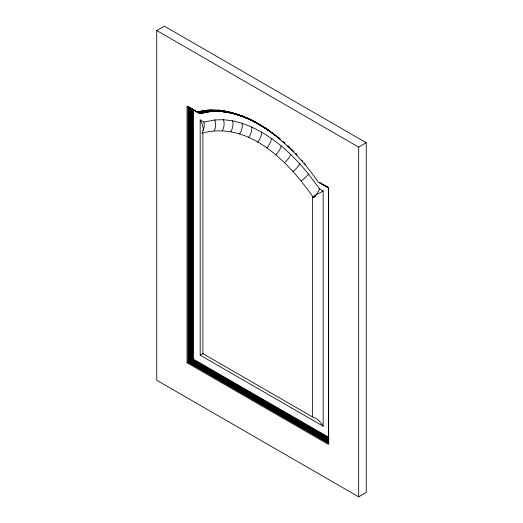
<?xml version="1.0" encoding="UTF-8"?>
<svg xmlns="http://www.w3.org/2000/svg" width="523" height="523" viewBox="0 0 523 523"><rect width="100%" height="100%" fill="white"/><g stroke="black" fill="none" stroke-linecap="round" stroke-linejoin="round"><path stroke-width="0.78" d="M201.205 113.334L199.995 113.498L189.313 107.3L189.313 361.465L328.66 441.915L328.634 439.621L191.294 360.327L191.294 108.47L188.842 106.836L188.842 361.739L328.83 442.556M315.447 196.458L313.473 197.602C289.121 162.673 249.268 120.362 201.95 133.215L203.99 127.841A11.584 8.342 -77.2 0 0 203.878 122.088L200.185 119.95L200.185 355.189L323.136 426.18L323.136 190.941L319.442 188.803L308.537 174.081L299.829 163.777L290.677 154.331L281.191 145.845L271.483 138.425L261.663 132.142L251.838 127.082L242.129 123.297L232.65 120.826L223.498 119.708L214.783 119.95L203.878 122.081M313.473 197.602L317.206 193.209A11.584 4.459 -47.1 0 0 319.442 188.81M156.75 30.524L164.32 26.15L366.25 142.733L366.25 492.476L358.68 496.85L156.75 380.267L156.75 30.524L358.68 147.1L366.25 142.733M197.138 112.131A142.786 82.438 60 0 1 318.291 182.076L328.385 187.907L328.385 444.387L187.038 362.779L187.038 106.3L197.138 112.131L198.086 111.582L198.714 112.726L199.995 113.498L210.691 111.484A139.438 80.503 60 0 1 221.536 111.314M313.525 196.485L312.538 197.06L312.538 416.936C317.239 418.23 320.717 422.12 323.136 426.18M314.408 195.975L323.136 190.941M328.516 187.835L319.259 182.324L319.703 182.71M187.038 362.779L193.353 359.138L328.562 437.202M200.185 355.189L203.297 353.398M198.256 112.007L207.324 110.235A142.289 82.15 60 0 1 212.031 109.915M198.714 112.726L207.919 110.928A141.367 81.614 60 0 1 257.558 123.395M198.995 113.007L208.259 111.196A140.942 81.372 60 0 1 262.52 126.435M199.309 113.236L208.625 111.412A140.563 81.157 60 0 1 271.914 132.75M211.285 111.138L199.642 113.399L190.3 108.032L190.3 360.896L328.516 440.693M192.216 108.575L191.764 108.568L191.764 360.053L328.79 439.163M197.093 111.595L198.465 112.393L207.605 110.601A141.818 81.876 60 0 1 227.126 111.562M326.764 186.463L328.137 187.254M194.412 110.092L195.733 110.856M197.053 111.621L200.355 113.524L210.579 111.536A139.451 80.509 60 0 1 221.425 111.366M322.841 184.24L326.143 186.149M319.363 182.501L328.555 187.809L328.555 441.294L189.803 361.184L189.803 107.705M200.185 119.95L202.355 124.814L203.532 129.756M312.538 416.936L202.891 353.633L202.891 133.757L202.512 133.103M328.673 437.954L192.752 359.484L192.752 109.274M328.575 438.032L192.634 359.549L192.634 109.32M329.006 438.764L192.216 359.791L192.216 109.392M328.542 440.137L190.803 360.609L190.803 108.294M329.052 443.203L188.398 361.994L188.398 106.319M328.627 443.432L187.986 362.236L187.986 106.568M203.297 129.619L203.323 130.737M358.68 147.1L358.68 496.85M328.66 187.75L328.66 441.915M193.353 109.745L193.353 359.138M201.754 110.667A142.786 82.438 60 0 1 203.257 110.373M263.854 127.266A140.942 81.372 60 0 1 269.848 131.26M272.346 133.051A140.942 81.372 60 0 1 276.693 136.346M278.55 137.817A140.942 81.372 60 0 1 279.779 138.817M290.696 148.545A140.942 81.372 60 0 1 292.377 150.179M301.712 160.005A140.942 81.372 60 0 1 302.784 161.215M304.379 163.052A140.942 81.372 60 0 1 305.432 164.294M209.01 111.562A140.229 80.96 60 0 1 268.306 130.162M272.15 132.855A140.229 80.96 60 0 1 273.392 133.764M276.484 136.104A140.229 80.96 60 0 1 279.557 138.549M283.826 142.132A140.229 80.96 60 0 1 285.035 143.191M288.049 145.91A140.229 80.96 60 0 1 289.245 147.028M295.475 153.134A140.229 80.96 60 0 1 297.123 154.847M274.398 134.588A140.563 81.157 60 0 1 279.341 138.458M287.853 145.839A140.563 81.157 60 0 1 290.245 148.087M295.848 153.651A140.563 81.157 60 0 1 296.953 154.795M258.99 124.213A141.367 81.614 60 0 1 260.997 125.396M262.337 126.206A141.367 81.614 60 0 1 268.358 130.129M269.685 131.051A141.367 81.614 60 0 1 270.94 131.94M272.189 132.842A141.367 81.614 60 0 1 273.437 133.764M278.413 137.627A141.367 81.614 60 0 1 280.263 139.138M282.721 141.21A141.367 81.614 60 0 1 284.558 142.812M292.285 150.029A141.367 81.614 60 0 1 293.965 151.703M209.403 111.654A139.948 80.797 60 0 1 259.964 124.807M260.624 125.187A139.948 80.797 60 0 1 261.951 125.978M263.938 127.194A139.948 80.797 60 0 1 269.24 130.665M278.582 137.595A139.948 80.797 60 0 1 279.805 138.582M209.801 111.68A139.719 80.666 60 0 1 259.571 124.402M264.913 127.605A139.719 80.666 60 0 1 266.233 128.455M227.851 111.706A141.818 81.876 60 0 1 239.743 115.027M241.26 115.57A141.818 81.876 60 0 1 244.293 116.76M245.817 117.394A141.818 81.876 60 0 1 247.34 118.054M250.242 119.394A141.818 81.876 60 0 1 255.969 122.323M264.88 127.632A141.818 81.876 60 0 1 266.227 128.508M210.194 111.641A139.556 80.568 60 0 1 229.407 112.582M230.179 112.733A139.556 80.568 60 0 1 250.046 119.309M251.452 119.957A139.556 80.568 60 0 1 252.857 120.63M222.922 111.491A139.451 80.509 60 0 1 225.943 111.844M227.472 112.072A139.451 80.509 60 0 1 229.009 112.334M232.879 113.138A139.451 80.509 60 0 1 235.226 113.726M241.443 115.622A139.451 80.509 60 0 1 243.672 116.42M223.785 111.51A139.438 80.503 60 0 1 225.295 111.687M227.583 112.02A139.438 80.503 60 0 1 229.12 112.282M217.633 110.013A142.289 82.15 60 0 1 219.915 110.19M222.229 110.445A142.289 82.15 60 0 1 224.557 110.778M308.537 174.081A10.741 2.164 -38.4 0 1 301.189 181.01M299.823 163.777A10.741 3.06 -42.1 0 1 293.109 171.452M290.677 154.331A10.741 3.923 -46.1 0 1 284.623 162.692M281.191 145.845A10.741 4.74 -50.3 0 1 275.824 154.828M271.483 138.425A10.741 5.498 -54.9 0 1 266.822 147.944M261.663 132.142A10.741 6.198 -60 0 1 257.715 142.119M251.838 127.082A10.741 6.825 -65.6 0 1 248.608 137.425M242.129 123.297A10.741 7.374 -72 0 1 239.599 133.914M232.643 120.833A10.741 7.845 -79.1 0 1 230.806 131.626M223.498 119.708A10.741 8.218 -87.2 0 1 222.321 130.587M214.783 119.95A10.741 8.499 83.8 0 1 214.24 130.809"/></g></svg>
